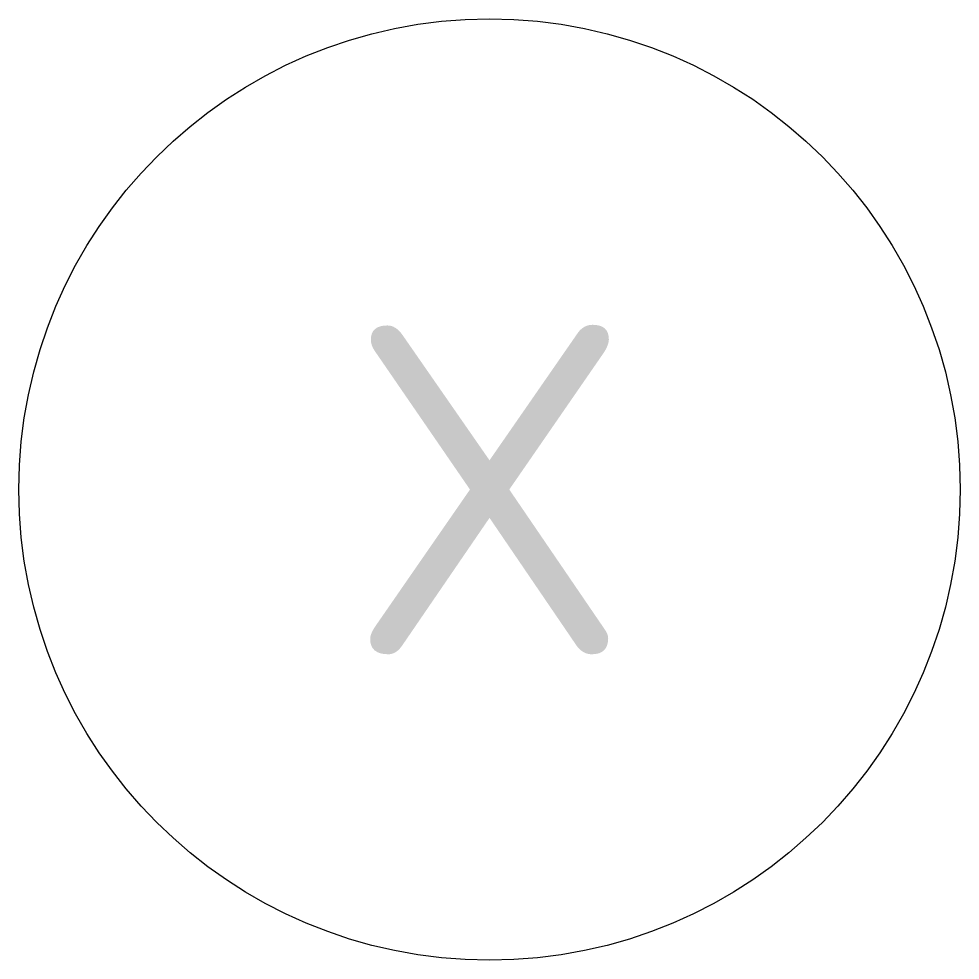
# Model space of a CAD drawing. Extents: x 137.6 to 147.6, y 294.4 to 304.4.
import ezdxf
from ezdxf.enums import TextEntityAlignment as Align

# ---------------------------------------------------------------- set-up
doc = ezdxf.new("R2010")
doc.units = 0
doc.header["$LTSCALE"] = 0.5
doc.header["$MEASUREMENT"] = 0
doc.layers.add('DIMENSION', color=7, linetype='CONTINUOUS')
doc.layers.add('TEXT', color=7, linetype='CONTINUOUS')
doc.styles.add('ISO3098B', font='ISO3098B')

msp = doc.modelspace()

# ---------------------------------------------------------------- linework, layer by layer
at = {"layer": 'DIMENSION', "color": 2, "linetype": 'Continuous'}
msp.add_circle((142.625, 299.386), 5, dxfattribs=at)

# ---------------------------------------------------------------- texts
at = {"layer": 'TEXT', "color": 2, "linetype": 'Continuous', "style": 'ISO3098B'}
msp.add_attdef('X', text='1', height=3.5, dxfattribs=at).set_placement((142.625, 299.386), align=Align.MIDDLE)

doc.saveas('drawing.dxf')
